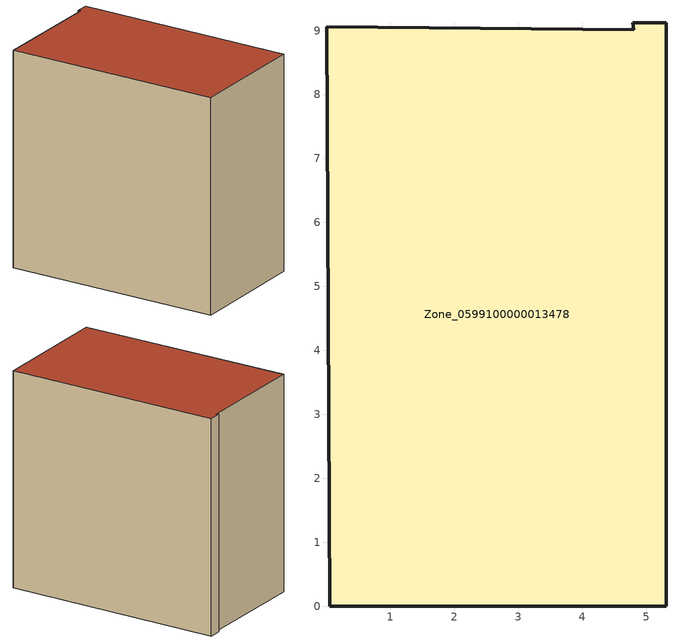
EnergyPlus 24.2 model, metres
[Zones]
Zone_0599100000013478
 floor ground (C_G): 4.8,9.01 4.79,9.12 5.31,9.12 5.31,0 0.05,0 0,9.06 z0
 wall outside (C_F): 5.31,0 5.31,9.12 4.79,9.12 4.8,9.01 0,9.06 0.05,0 5.31,0 z0:9.12
 roof outside (C_R): 4.79,9.12 4.8,9.01 0,9.06 0.05,0 5.31,0 5.31,9.12 z9.12
[BUILDING]
Pand.0599100000013478: North Axis=0; Terrain=City; Loads Convergence Tolerance Value=0.04; Temperature Convergence Tolerance Value=0.4; Solar Distribution=FullExterior; Maximum Number of Warmup Days=25; Minimum Number of Warmup Days=1
[Site:Location]
Rotterdam.The.Hague.AP_ZH_NLD Design_Conditions: Latitude=51.96; Longitude=4.45; Time Zone=1; Elevation=-4.5
[SITE:GROUNDTEMPERATURE:BUILDINGSURFACE]
18, 18, 18, 18, 18, 18, 18, 18, 18, 18, 18, 18
[MATERIAL] Thermal Absorptance=0.9; Solar Absorptance=0.7; Visible Absorptance=0.7
Name | Roughness | Thickness | Conductivity | Density | Specific Heat
G.TI.1946-1964 | MediumSmooth | 0.15 | 1 | 540 | 1210
F.TI.1946-1964 | Rough | 0.3 | 0.857143 | 1920 | 840
R.TI.1946-1964 | MediumRough | 0.2 | 0.277778 | 1500 | 1000
[CONSTRUCTION]
C_G: G.TI.1946-1964
C_F: F.TI.1946-1964
C_R: R.TI.1946-1964
[ZONE]
Zone_0599100000013478: Type=1; Multiplier=1; Ceiling Height=Autocalculate; Volume=Autocalculate; Floor Area=autocalculate; Part of Total Floor Area=Yes
[ZONEINFILTRATION:DESIGNFLOWRATE]
Infil_Zone_0599100000013478: Zone or ZoneList or Space or SpaceList=Zone_0599100000013478; Schedule=AlwaysOn; Design Flow Rate Calculation Method=Flow/Area; Flow Rate per Floor Area=0.003; Constant Term Coefficient=1; Temperature Term Coefficient=0; Velocity Term Coefficient=0; Velocity Squared Term Coefficient=0
[HVACTEMPLATE:ZONE:IDEALLOADSAIRSYSTEM]
Zone_0599100000013478: Maximum Heating Supply Air Temperature=50; Minimum Cooling Supply Air Temperature=13; Maximum Heating Supply Air Humidity Ratio=0.0156; Minimum Cooling Supply Air Humidity Ratio=0.0077; Heating Limit=NoLimit; Cooling Limit=NoLimit; Dehumidification Control Type=ConstantSensibleHeatRatio; Cooling Sensible Heat Ratio=0.7; Dehumidification Setpoint=60; Humidification Control Type=None; Humidification Setpoint=30; Outdoor Air Method=None; Outdoor Air Flow Rate per Person=0.00944; Outdoor Air Flow Rate per Zone Floor Area=0; Outdoor Air Flow Rate per Zone=0; Demand Controlled Ventilation Type=None; Outdoor Air Economizer Type=NoEconomizer; Heat Recovery Type=None; Sensible Heat Recovery Effectiveness=0.7; Latent Heat Recovery Effectiveness=0.65
[ZONECONTROL:THERMOSTAT]
ThermostatControl_Zone_0599100000013478: Zone or ZoneList=Zone_0599100000013478; Control Type Schedule=DualSetpointControlType; Control 1=Thermostat_Zone_0599100000013478; Temperature Difference Between Cutout And Setpoint=0
[THERMOSTATSETPOINT:DUALSETPOINT]
Thermostat_Zone_0599100000013478: Heating Setpoint Temperature Schedule=HeatingSetpoint_Zone_0599100000013478; Cooling Setpoint Temperature Schedule=CoolingSetpoint_Zone_0599100000013478
[SCHEDULE:COMPACT]
HeatingSetpoint_Zone_0599100000013478: Through: 12/31, For: AllDays, Until: 24:00, 21
CoolingSetpoint_Zone_0599100000013478: Through: 12/31, For: AllDays, Until: 24:00, 24
DualSetpointControlType: Through: 12/31, For: AllDays, Until: 24:00, 4
AlwaysOn: Through: 12/31, For: AllDays, Until: 24:00, 1
